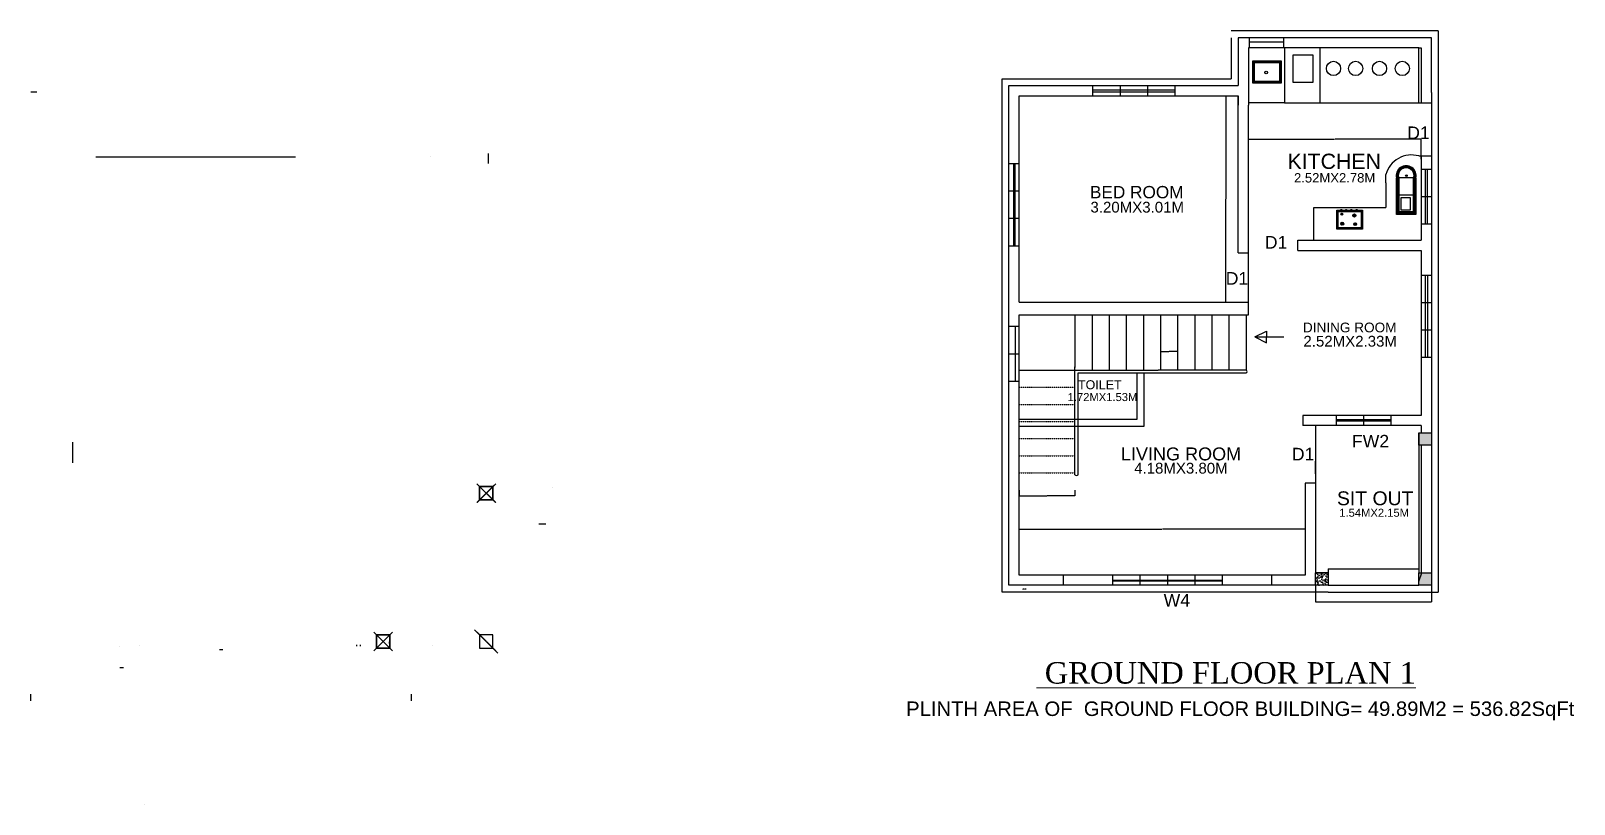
# Model space of a CAD drawing. Header units: inches. Extents: x -677 to 3274, y -231 to 2049.
# Drawn here: x -677 to 1577, y -231 to 899 of the extents above; entities that cross this region are included whole.
import ezdxf
from ezdxf.enums import TextEntityAlignment as Align

# ---------------------------------------------------------------- set-up
doc = ezdxf.new("R2010")
doc.units = ezdxf.units.IN
doc.header["$MEASUREMENT"] = 0
doc.linetypes.add('HIDDEN2', pattern=[0.1875, 0.125, -0.0625])
doc.styles.get("Standard").update_dxf_attribs({"font": 'arial.ttf'})
doc.styles.add('style1', font='times.ttf')
doc.dimstyles.get("Standard").update_dxf_attribs({"dimtxt": 0.18, "dimasz": 0.18, "dimexe": 0.18, "dimexo": 0.0625, "dimgap": 0.09, "dimtad": 0, "dimtih": 1, "dimtoh": 1, "dimdec": 4, "dimzin": 0, "dimdsep": 46, "dimtxsty": 'Standard', "dimcen": 0.09, "dimadec": 0, "dimazin": 0, "dimtfac": 1, "dimtdec": 4, "dimtofl": 0, "dimtmove": 0, "dimatfit": 3, "dimfxl": 0, "dimtolj": 1, "dimtzin": 0, "dimarcsym": 0})
pattern_1 = [(45, (-5139.9051, -1419.614), (-0.88388348, 0.88388348), [])]

# ---------------------------------------------------------------- blocks, each defined once
blk = doc.blocks.new('*D10')
at = {"color": 0, "lineweight": -2}
for p, q in [((1101.3, 711.5), (1101.3, 741.1)), ((1101.5, 740.9), (1226.8, 740.9)), ((1353.3, 740.9), (1228, 740.9)), ((1353.5, 711.5), (1353.5, 741.1))]:
    blk.add_line(p, q, dxfattribs=at)
at = {"color": 0}
for points in [[(1101.5, 740.9), (1101.5, 740.8), (1101.3, 740.9)], [(1353.3, 740.9), (1353.3, 740.8), (1353.5, 740.9)]]:
    blk.add_solid(points, dxfattribs=at)
at = {"layer": 'Defpoints', "color": 0}
for p in [(1353.5, 740.9), (1101.3, 711.4), (1353.5, 711.4)]:
    blk.add_point(p, dxfattribs=at)
at = {"color": 0, "insert": (1227.4, 740.9), "char_height": 0.18, "attachment_point": 5}
blk.add_mtext('\\A1;252.2000', dxfattribs=at)
blk = doc.blocks.new('*D1')
at = {"color": 0, "lineweight": -2}
for p, q in [((972.9, 430.6), (972.9, 430.7)), ((973.1, 430.5), (985, 430.5)), ((997.7, 430.5), (985.8, 430.5)), ((997.9, 430.6), (997.9, 430.7))]:
    blk.add_line(p, q, dxfattribs=at)
at = {"color": 0}
for points in [[(973.1, 430.5), (973.1, 430.5), (972.9, 430.5)], [(997.7, 430.5), (997.7, 430.5), (997.9, 430.5)]]:
    blk.add_solid(points, dxfattribs=at)
at = {"layer": 'Defpoints', "color": 0}
for p in [(972.9, 430.5), (997.9, 430.5), (997.9, 430.5)]:
    blk.add_point(p, dxfattribs=at)
at = {"color": 0, "insert": (985.4, 430.5), "char_height": 0.18, "attachment_point": 5}
blk.add_mtext('\\A1;0.25M', dxfattribs=at)
blk = doc.blocks.new('*D2')
at = {"color": 0, "lineweight": -2}
for p, q in [((766.5, 227.8), (766.5, 219.7)), ((847.8, 227.8), (847.8, 219.7)), ((766.7, 219.8), (806.7, 219.8)), ((847.6, 219.8), (807.6, 219.8))]:
    blk.add_line(p, q, dxfattribs=at)
at = {"color": 0}
for points in [[(766.7, 219.9), (766.7, 219.8), (766.5, 219.8)], [(847.6, 219.9), (847.6, 219.8), (847.8, 219.8)]]:
    blk.add_solid(points, dxfattribs=at)
at = {"layer": 'Defpoints', "color": 0}
for p in [(766.5, 227.8), (847.8, 227.8), (847.8, 219.8)]:
    blk.add_point(p, dxfattribs=at)
at = {"color": 0, "insert": (807.2, 219.8), "char_height": 0.18, "attachment_point": 5}
blk.add_mtext('\\A1;0.81M', dxfattribs=at)
blk = doc.blocks.new('*D12')
at = {"color": 0, "lineweight": -2}
for p, q in [((766.5, 171), (766.5, 170.9)), ((766.7, 171.1), (975, 171.1)), ((1184.1, 171.1), (975.8, 171.1)), ((1184.3, 171.2), (1184.3, 171.3))]:
    blk.add_line(p, q, dxfattribs=at)
at = {"color": 0}
for points in [[(766.7, 171.1), (766.7, 171.1), (766.5, 171.1)], [(1184.1, 171.1), (1184.1, 171.1), (1184.3, 171.1)]]:
    blk.add_solid(points, dxfattribs=at)
at = {"layer": 'Defpoints', "color": 0}
for p in [(766.5, 171.1), (766.5, 171.1), (1184.3, 171.1)]:
    blk.add_point(p, dxfattribs=at)
at = {"color": 0, "insert": (975.4, 171.1), "char_height": 0.18, "attachment_point": 5}
blk.add_mtext('\\A1;4.18M', dxfattribs=at)
blk = doc.blocks.new('*D13')
at = {"color": 0, "lineweight": -2}
for p, q in [((993.9, 804), (1068.4, 804)), ((1068.2, 803.8), (1068.2, 653.5)), ((1068.2, 502.8), (1068.2, 653.1)), ((993.9, 502.6), (1068.4, 502.6))]:
    blk.add_line(p, q, dxfattribs=at)
at = {"color": 0}
for points in [[(1068.2, 803.8), (1068.2, 803.8), (1068.2, 804)], [(1068.2, 502.8), (1068.2, 502.8), (1068.2, 502.6)]]:
    blk.add_solid(points, dxfattribs=at)
at = {"layer": 'Defpoints', "color": 0}
for p in [(993.8, 804), (993.8, 502.6), (1068.2, 502.6)]:
    blk.add_point(p, dxfattribs=at)
at = {"color": 0, "insert": (1068.2, 653.3), "char_height": 0.18, "attachment_point": 5}
blk.add_mtext('\\A1;301.4000', dxfattribs=at)

msp = doc.modelspace()

# ---------------------------------------------------------------- hatches: boundary and pattern name
h = msp.add_hatch()
h.set_pattern_fill('ANSI31', color=256, scale=50, style=0)
h.set_pattern_definition([(45, (-5139.905, -1419.614), (-4.4194174, 4.4194174), [])])
h.paths.add_polyline_path([(1236.38198, 631.24312, 1), (1239.28985, 631.24312, 1)])
h.paths.add_polyline_path([(1258.27504, 629.17431, 1), (1253.78592, 629.17431, 1)])
h = msp.add_hatch()
h.set_pattern_fill('ANSI31', color=256, scale=10, style=0)
h.set_pattern_definition(pattern_1)
h.paths.add_polyline_path([(1239.28985, 631.24312, 1), (1236.38198, 631.24312, 1)])
h.paths.add_polyline_path([(1258.27504, 629.17431, 1), (1253.78592, 629.17431, 1)])
h = msp.add_hatch()
h.set_pattern_fill('ANSI31', color=256, scale=10, style=0)
h.set_pattern_definition(pattern_1)
h.paths.add_polyline_path([(1236.23733, 617.25049, 1), (1240.52243, 617.25049, 1)])
h.paths.add_polyline_path([(1255.31629, 616.5371, 1), (1259.19328, 616.5371, 1)])
h = msp.add_hatch()
h.set_pattern_fill('AR-CONC', color=256, scale=80, style=0)
h.set_pattern_definition([(50, (-318.95, -1124.5), (573.81, -50.2), [60, -660]), (355, (-318.95, -1124.5), (-111, 601.75), [48, -528]), (100.45, (-271.13, -1128.7), (462.81, 551.55), [50.99, -560.91]), (46.184, (-318.95, -964.5), (853.8, -132.42), [90, -990]), (96.636, (-247.8, -975.55), (747.73, 779.3), [76.5, -841.37]), (351.184, (-318.95, -964.5), (747.73, 779.3), [72, -792]), (21, (-238.95, -1004.5), (477.53, -322.1), [60, -660]), (326, (-238.95, -1004.5), (194.65, 580.12), [48, -528]), (71.45, (-199.15, -1031.36), (672.18, 258.02), [50.99, -560.91]), (37.5, (-318.95, -1124.52), (9.728, 266.315), [0, -521.6, 0, -536, 0, -530]), (7.5, (-318.95, -1124.52), (210.456, 315.53), [0, -305.6, 0, -509.6, 0, -202]), (327.5, (-497.35, -1124.52), (427.058, -18.044), [0, -200, 0, -624, 0, -828]), (317.5, (-577.35, -1124.52), (466.55, 80.084), [0, -260, 0, -414.4, 0, -588])])
h.paths.add_polyline_path([(1368.49619, 107.3775), (1350.09619, 107.3775), (1350.09619, 88.9775), (1368.49619, 88.9775)])
h.paths.add_polyline_path([(1217.69363, 107.3775), (1199.29363, 107.3775), (1199.29363, 88.9775), (1217.69363, 88.9775)])
h.paths.add_polyline_path([(1368.49619, 311.8574), (1350.09619, 311.8574), (1350.09619, 293.4574), (1368.49619, 293.4574)])
h = msp.add_hatch()
h.set_pattern_fill('AR-CONC', color=256, scale=1.2, style=0)
h.set_pattern_definition([(50, (-318.9455, -1124.52), (8.607122, -0.753026), [0.9, -9.9]), (355, (-318.9455, -1124.52), (-1.665016, 9.026306), [0.72, -7.92]), (100.4514, (-318.228, -1124.583), (6.942113, 8.273275), [0.764882, -8.413705]), (46.1842, (-318.946, -1122.12), (12.806893, -1.98623), [1.35, -14.85]), (96.6356, (-317.878, -1122.286), (11.21595, 11.689414), [1.14732, -12.620556]), (351.1842, (-318.946, -1122.12), (11.21594, 11.68942), [1.08, -11.88]), (21, (-317.7455, -1122.72), (7.162885, -4.831427), [0.9, -9.9]), (326, (-317.7455, -1122.72), (2.919784, 8.7018), [0.72, -7.92]), (71.4514, (-317.149, -1123.123), (10.08267, 3.870366), [0.764882, -8.413705]), (37.5, (-318.9455, -1124.52), (0.1459183, 3.9947262), [0, -7.824, 0, -8.04, 0, -7.95]), (7.5, (-318.9455, -1124.52), (3.1568344, 4.7329405), [0, -4.584, 0, -7.644, 0, -3.03]), (327.5, (-321.6215, -1124.52), (6.4058692, -0.2706585), [0, -3, 0, -9.36, 0, -12.42]), (317.5, (-322.8215, -1124.52), (6.998234, 1.20126), [0, -3.9, 0, -6.216, 0, -8.82])])
h.paths.add_polyline_path([(1368.49619, 311.8574), (1350.09619, 311.8574), (1350.09619, 293.4574), (1368.49619, 293.4574)])
h.paths.add_polyline_path([(1368.49619, 107.3775), (1350.09619, 107.3775), (1350.09619, 88.9775), (1368.49619, 88.9775)])
h = msp.add_hatch()
h.set_pattern_fill('AR-CONC', color=256, scale=1.2, style=0)
h.set_pattern_definition([(50, (-5139.905, -1426.4944), (8.607122, -0.753026), [0.9, -9.9]), (355, (-5139.905, -1426.494), (-1.665016, 9.026306), [0.72, -7.92]), (100.4514, (-5139.188, -1426.557), (6.942113, 8.273275), [0.764882, -8.413705]), (46.1842, (-5139.905, -1424.094), (12.806893, -1.986228), [1.35, -14.85]), (96.6356, (-5138.838, -1424.26), (11.215952, 11.689414), [1.147323, -12.620556]), (351.1842, (-5139.905, -1424.094), (11.215943, 11.689423), [1.08, -11.88]), (21, (-5138.705, -1424.6944), (7.162885, -4.831427), [0.9, -9.9]), (326, (-5138.705, -1424.694), (2.919784, 8.7018), [0.72, -7.92]), (71.4514, (-5138.108, -1425.097), (10.082672, 3.870366), [0.764882, -8.413705]), (37.5, (-5139.905, -1426.4944), (0.1459183, 3.9947262), [0, -7.824, 0, -8.04, 0, -7.95]), (7.5, (-5139.905, -1426.4944), (3.1568344, 4.7329405), [0, -4.584, 0, -7.644, 0, -3.03]), (327.5, (-5142.581, -1426.4944), (6.4058692, -0.2706585), [0, -3, 0, -9.36, 0, -12.42]), (317.5, (-5143.781, -1426.4944), (6.998234, 1.20126), [0, -3.9, 0, -6.216, 0, -8.82])])
h.paths.add_polyline_path([(1217.69363, 107.3775), (1199.29363, 107.3775), (1199.29363, 88.9775), (1217.69363, 88.9775)])

# ---------------------------------------------------------------- linework, layer by layer
for p, q in [((1378.49619, 898.9775), (1076.29619, 898.9775)), ((1076.29619, 888.9775), (1076.29619, 828.9775)), ((1368.49619, 888.9775), (1086.29619, 888.9775)), ((1086.29619, 888.9775), (1086.29619, 818.9775)), ((1350.09619, 898.9775), (1101.29619, 898.9775)), ((1350.09619, 888.9775), (1101.29619, 888.9775)), ((1102.52444, 888.9775), (1102.52444, 873.9775)), ((1102.52444, 883.1775), (1152.52444, 883.1775)), ((1152.52444, 888.9775), (1152.52444, 873.9775)), ((1368.49619, 808.9775), (1368.49619, 888.9775)), ((1378.49619, 898.9775), (1378.49619, 78.9775)), ((1350.09619, 873.9775), (1101.29619, 873.9775)), ((1101.29619, 873.9775), (1101.29619, 790.5775)), ((1153.94528, 873.9775), (1153.94528, 793.9775)), ((1205.41667, 873.9775), (1205.41667, 793.9775)), ((1350.09619, 793.9775), (1350.09619, 873.9775)), ((1350.09619, 873.9775), (1353.49619, 873.9775)), ((1353.49619, 873.9775), (1353.49619, 793.99161)), ((741.49619, 828.9775), (1076.29619, 828.9775)), ((741.49619, 78.9775), (741.49619, 828.9775)), ((751.49619, 818.9775), (1086.29619, 818.9775)), ((751.49619, 88.9775), (751.49619, 818.9775)), ((873.79571, 818.9775), (873.79571, 803.9775)), ((873.79571, 812.94375), (993.79571, 812.94375)), ((913.79571, 818.9775), (913.79571, 803.9775)), ((953.79571, 818.9775), (953.79571, 803.9775)), ((993.79571, 818.9775), (993.79571, 803.9775)), ((766.49619, 803.9775), (1086.29619, 803.9775)), ((766.49619, 502.5775), (766.49619, 803.9775)), ((791.49619, 803.9775), (1082.89619, 803.9775)), ((873.79571, 809.7775), (993.79571, 809.7775)), ((1086.29619, 574.5775), (1086.29619, 803.9775)), ((1086.29619, 803.9775), (1086.29619, 790.5775)), ((1153.94528, 793.9775), (1101.29619, 793.9775)), ((1101.29619, 550.5775), (1101.29619, 790.5775)), ((1153.94528, 793.9775), (1350.09619, 793.99161)), ((1350.09619, 793.99161), (1368.49619, 793.99161)), ((1368.49619, 808.9775), (1368.49619, 88.9775)), ((-582, 715, 355), (-290.6, 715, 355)), ((766.49619, 704.62229), (751.49619, 704.62229)), ((758.15575, 704.62229), (758.15575, 584.62229)), ((760.3562, 704.62229), (760.3562, 584.62229)), ((1350.09619, 716.21776), (1368.49619, 716.21776)), ((1353.49619, 716.21776), (1353.49619, 592.9775)), ((1302.09619, 676.88037), (1302.09619, 689.16421)), ((1302.09619, 676.88037), (1302.09619, 640.9775)), ((1345.94212, 684.01965), (1318.40054, 684.01965)), ((1353.49619, 697.11401), (1368.49619, 697.11401)), ((1359.29619, 697.11401), (1359.29619, 617.11401)), ((1362.60384, 697.11401), (1362.60384, 617.11401)), ((766.49619, 664.62229), (751.49619, 664.62229)), ((1345.94212, 658.95443), (1317.40054, 658.95443)), ((1353.49619, 657.11401), (1368.49619, 657.11401)), ((1197.00218, 592.9775), (1197.00218, 640.9775)), ((1197.00218, 640.9775), (1302.09619, 640.9775)), ((766.49619, 624.62229), (751.49619, 624.62229)), ((1353.49619, 617.11401), (1368.49619, 617.11401)), ((1173.29619, 592.9775), (1353.49619, 592.9775)), ((1173.29619, 577.9775), (1173.29619, 592.9775)), ((766.49619, 584.62229), (751.49619, 584.62229)), ((1086.29619, 574.5775), (1101.29619, 574.5775)), ((1173.29619, 577.9775), (1353.49619, 577.9775)), ((1353.49619, 577.9775), (1353.49619, 337.20593)), ((1101.29619, 532.1775), (1101.29619, 550.5775)), ((1353.49619, 542.10681), (1368.49619, 542.10681)), ((1359.29619, 542.10681), (1359.29619, 422.10681)), ((1362.86919, 542.10681), (1362.86919, 422.10681)), ((1101.29619, 484.1775), (1101.29619, 532.1775)), ((766.49619, 502.5775), (1082.89619, 502.5775)), ((1082.89619, 502.5775), (1101.29619, 502.5775)), ((1353.49619, 502.10681), (1368.49619, 502.10681)), ((766.49619, 484.1775), (972.82291, 484.1775)), ((766.49619, 103.9775), (766.49619, 484.1775)), ((847.89619, 484.1775), (847.89619, 407.1775)), ((872.89619, 484.1775), (872.89619, 403.1775)), ((897.89619, 484.1775), (897.89619, 403.1775)), ((922.89619, 484.1775), (922.89619, 403.1775)), ((947.89619, 484.1775), (947.89619, 403.1775)), ((972.89619, 484.1775), (1101.29619, 484.1775)), ((972.89619, 484.1775), (972.89619, 403.1775)), ((997.89619, 484.1775), (997.89619, 403.1775)), ((1022.89619, 484.1775), (1022.89619, 403.1775)), ((1047.89619, 484.1775), (1047.89619, 403.1775)), ((1072.89619, 484.1775), (1072.89619, 403.1775)), ((1097.89619, 484.1775), (1097.89619, 403.1775)), ((766.49619, 466.86792), (751.49619, 466.86792)), ((760.69619, 466.86792), (760.69619, 386.86792)), ((1110.58773, 451.7531), (1127.72909, 460.40783)), ((1110.58773, 451.7531), (1153.1739, 451.7531)), ((1110.58773, 451.7531), (1127.72909, 443.09838)), ((1127.72909, 460.40783), (1127.72909, 451.7531)), ((1127.72909, 443.09838), (1127.72909, 451.7531)), ((1353.49619, 462.10681), (1368.49619, 462.10681)), ((766.49619, 426.86792), (751.49619, 426.86792)), ((847.80897, 250.47173), (847.80897, 408.1775)), ((1353.49619, 422.10681), (1368.49619, 422.10681)), ((766.49619, 386.86792), (751.49619, 386.86792)), ((766.49619, 403.1775), (847.80897, 403.1775)), ((847.89619, 403.1775), (969.42291, 403.1775)), ((852.80897, 399.1775), (969.42291, 399.1775)), ((852.80897, 250.47173), (852.80897, 399.1775)), ((872.80897, 399.1775), (969.42291, 399.1775)), ((938.4611, 399.1775), (938.4611, 331.10244)), ((948.4611, 399.1775), (948.4611, 321.10244)), ((1097.89619, 403.1775), (969.49619, 403.1775)), ((969.49619, 399.1775), (1097.89619, 399.1775)), ((938.4611, 331.10244), (766.49619, 331.10244)), ((948.4611, 321.10244), (766.49619, 321.10244)), ((1353.49619, 337.20593), (1180.89363, 337.20593)), ((1180.89363, 337.20593), (1180.89363, 322.20593)), ((1199.29363, 322.20593), (1180.89363, 322.20593)), ((1353.49619, 322.20593), (1199.29363, 322.20593)), ((1199.29363, 322.20593), (1199.29363, 107.3775)), ((1229.52285, 337.20593), (1229.52285, 322.20593)), ((1229.52285, 331.40593), (1309.52285, 331.40593)), ((1229.52285, 329.03068), (1309.52285, 329.03068)), ((1269.52285, 337.20593), (1269.52285, 322.20593)), ((1309.52285, 337.20593), (1309.52285, 322.20593)), ((1353.49619, 322.20593), (1353.49619, 311.8574)), ((1350.09619, 311.8574), (1350.09619, 221.7775)), ((1353.49619, 293.4574), (1353.49619, 107.3775)), ((1199.29363, 251.72212), (1199.29363, 270.12212)), ((1350.09619, 251.72212), (1350.09619, 107.3775)), ((1199.29363, 238.20593), (1184.29363, 238.20593)), ((1184.29363, 238.20593), (1184.29363, 103.9775)), ((1217.69363, 112.9775), (1350.09619, 112.9775)), ((1217.69363, 112.9775), (1217.69363, 107.3775)), ((1184.29363, 103.9775), (766.49619, 103.9775)), ((830.95391, 103.9775), (830.95391, 88.9775)), ((902.95391, 103.9775), (902.95391, 88.9775)), ((902.95391, 96.51695), (1062.95391, 96.51695)), ((902.95391, 95.37759), (1062.95391, 95.37759)), ((942.95391, 103.9775), (942.95391, 88.9775)), ((982.95391, 103.9775), (982.95391, 88.9775)), ((1022.95391, 103.9775), (1022.95391, 88.9775)), ((1062.95391, 103.9775), (1062.95391, 88.9775)), ((1134.95391, 103.9775), (1134.95391, 88.9775)), ((1217.69363, 107.3775), (1199.29363, 107.3775)), ((751.49619, 78.9775), (741.49619, 78.9775)), ((1217.69363, 88.9775), (751.49619, 88.9775)), ((1217.69363, 78.9775), (751.49619, 78.9775)), ((1199.29363, 88.9775), (1199.29363, 64.9775)), ((1217.69363, 88.9775), (1350.09619, 88.9775)), ((1217.69363, 78.9775), (1378.49619, 78.9775)), ((1368.49619, 88.9775), (1350.09619, 88.9775)), ((1368.49619, 88.9775), (1368.49619, 64.9775)), ((1199.29363, 64.9775), (1368.49619, 64.9775))]:
    msp.add_line(p, q)
at = {"color": 2, "extrusion": (0, -1, 0)}
for p, q in [((-676.86236, 810, 687.82534), (-672.44762, 810, 690.1727)), ((-672.44762, 810, 676.58186), (-668.03289, 810, 678.92922))]:
    msp.add_line(p, q, dxfattribs=at)
at = {"color": 6, "extrusion": (0, -1, 0)}
msp.add_line((-92.93554, 715, 399.29132), (-92.93554, 715, 434.50972), dxfattribs=at)
at = {"color": 1}
msp.add_line((-8.75, 705, 355), (-8.75, 720, 355), dxfattribs=at)
at = {"linetype": 'HIDDEN2'}
for p, q in [((766.49619, 378.1775), (847.80897, 378.1775)), ((766.49619, 353.1775), (847.80897, 353.1775)), ((766.49619, 328.1775), (847.80897, 328.1775)), ((766.49619, 303.1775), (847.80897, 303.1775)), ((766.49619, 278.1775), (847.80897, 278.1775)), ((766.49619, 253.1775), (847.80897, 253.1775)), ((776.49619, 83.3775), (770.89619, 83.3775))]:
    msp.add_line(p, q, dxfattribs=at)
at = {"color": 4}
for p, q in [((-615.8475, 297.89042, 195.28487), (-615.8475, 267.89042, 195.28487)), ((-200.99826, 0, 355), (-200.99826, 2, 355))]:
    msp.add_line(p, q, dxfattribs=at)
at = {"color": 6, "linetype": 'ByBlock'}
for p, q in [((1.96721, 237.21312, 147.62295), (-25.57377, 209.67213, 147.62295)), ((1.96708, 209.67227, 457.62401), (-25.57363, 237.21298, 457.62401)), ((-176.16977, -6.96721, 147.62295), (-148.62879, 20.57377, 147.62295)), ((-148.62893, -6.96708, 457.62401), (-176.16964, 20.57363, 457.62401)), ((1.96721, -6.96721, 147.62295), (-25.57377, 20.57377, 147.62295)), ((1.96708, -6.96708, 457.62401), (-25.57363, 20.57363, 457.62401))]:
    msp.add_line(p, q, dxfattribs=at)
at = {"color": 3, "linetype": 'ByBlock'}
for p, q in [((-25.29098, 209.95492, 239.34262), (1.68443, 236.93033, 239.34262)), ((-25.29085, 236.9302, 549.34278), (1.68429, 209.95505, 549.34278)), ((0, 235.2459, 45), (-23.60656, 211.63935, 45)), ((-0.00012, 211.63946, 355.00207), (-23.60644, 235.24579, 355.00207)), ((-21.63934, 213.60656, 45), (-1.96721, 233.27869, 45)), ((-21.63925, 233.27859, 355.00207), (-1.96731, 213.60666, 355.00207)), ((-148.91158, 20.29098, 239.34262), (-175.88699, -6.68443, 239.34262)), ((-175.88685, 20.29085, 549.34278), (-148.91171, -6.68429, 549.34278)), ((-174.20256, -5, 45), (-150.596, 18.60656, 45)), ((-150.59612, -4.99988, 355.00207), (-174.20244, 18.60644, 355.00207)), ((-152.56322, 16.63934, 45), (-172.23535, -3.03279, 45)), ((-172.23525, 16.63925, 355.00207), (-152.56331, -3.03269, 355.00207)), ((-25.29098, 20.29098, 239.34262), (1.68443, -6.68443, 239.34262)), ((-25.29085, 20.29085, 549.34278), (1.68429, -6.68429, 549.34278)), ((0, -5, 45), (-23.60656, 18.60656, 45)), ((-0.00012, -4.99988, 355.00207), (-23.60644, 18.60644, 355.00207)), ((-21.63934, 16.63934, 45), (-1.96721, -3.03279, 45)), ((-21.63925, 16.63925, 355.00207), (-1.96731, -3.03269, 355.00207))]:
    msp.add_line(p, q, dxfattribs=at)
at = {"color": 4, "linetype": 'ByBlock'}
for p, q in [((-1.96721, 233.27869, 45), (-21.63934, 213.60656, 45)), ((-1.96731, 213.60666, 355.00207), (-21.63925, 233.27859, 355.00207)), ((-172.23535, -3.03279, 45), (-152.56322, 16.63934, 45)), ((-152.56331, -3.03269, 355.00207), (-172.23525, 16.63925, 355.00207)), ((-1.96721, -3.03279, 45), (-21.63934, 16.63934, 45)), ((-1.96731, -3.03269, 355.00207), (-21.63925, 16.63925, 355.00207))]:
    msp.add_line(p, q, dxfattribs=at)
at = {"color": 6}
for p, q in [((0, 235.2459), (-5, 230.2459)), ((-11.80328, 223.44263, 45), (-11.80328, 223.44263, 255)), ((-28.93839, 23.93596, 255), (5.3403, -10.33606, 255)), ((-162.39928, 6.80328, 45), (-162.39928, 6.80328, 255)), ((-11.80328, 6.80328, 45), (-11.80328, 6.80328, 255)), ((-174.20256, -5), (-169.20256, 0)), ((0, -5), (-5, 0))]:
    msp.add_line(p, q, dxfattribs=at)
at = {"color": 5, "extrusion": (0, -1, 0)}
for p, q in [((-5, 229.2276, 305), (-5, 229.2276, 303)), ((85, 232.21012, 265), (85, 232.21012, 263))]:
    msp.add_line(p, q, dxfattribs=at)
at = {"color": 3}
for p, q in [((-10.65189, 213.61295, 355), (-10.65189, 214.59262, 355)), ((-9.72373, 213.61295, 355), (-9.72373, 214.59262, 355)), ((-195.43022, 0, 45), (-195.43022, 2, 45)), ((-153.91426, 5.8097, 355), (-152.93459, 5.8097, 355)), ((-153.91426, 4.88155, 355), (-152.93459, 4.88155, 355)), ((-152.93459, 4.88155, 355), (-152.93459, 5.8097, 355)), ((-152.93459, 5.8097, 355), (-152.93459, 5.8097, 355))]:
    msp.add_line(p, q, dxfattribs=at)
at = {"color": 4, "extrusion": (1, 1.09038e-15, 0)}
msp.add_line((75, 178.36606, 573.41206), (65, 178.36606, 573.41206), dxfattribs=at)
at = {"color": 1, "extrusion": (-1.15161e-15, -1, 0)}
for p, q in [((-547.72888, 0, 535.38997), (-547.72888, 0, 533.38997)), ((-547.72888, 0, 475.38997), (-547.72888, 0, 477.38997))]:
    msp.add_line(p, q, dxfattribs=at)
at = {"color": 5, "extrusion": (-1, 0, 0)}
for p, q in [((-517.97928, 0.41615, 259.70972), (-517.97928, 0.41615, 257.70972)), ((-517.97928, 0.41615, 569.70972), (-517.97928, 0.41615, 567.70972))]:
    msp.add_line(p, q, dxfattribs=at)
at = {"color": 6, "extrusion": (-1.83697e-16, -1, 0)}
msp.add_line((-89.60128, 0.5, 415), (-89.60128, 0.5, 411.88955), dxfattribs=at)
at = {"color": 4, "extrusion": (-3.07507e-27, -1, -6.52465e-29)}
msp.add_line((-401.36236, -4.99341, 716.93229), (-396.36236, -4.99341, 716.93229), dxfattribs=at)
at = {"color": 5, "extrusion": (-4.71296e-14, -0.764337, 0.644817)}
for p, q in [((-546.80632, -31.09796, 304.39085), (-541.80632, -31.09796, 304.39085)), ((-546.80632, -31.09796, 614.39085), (-541.80632, -31.09796, 614.39085))]:
    msp.add_line(p, q, dxfattribs=at)
at = {"color": 4, "extrusion": (1.15161e-15, -1, 0)}
msp.add_line((-676.86236, -80, 674.2345), (-676.86236, -70, 674.2345), dxfattribs=at)
at = {"color": 4, "extrusion": (-1.15161e-15, -1, 0)}
msp.add_line((-120.86236, -80, 674.2345), (-120.86236, -70, 674.2345), dxfattribs=at)
at = {"color": 5, "extrusion": (-0.261702, 0.965149, 0)}
for p, q in [((-510.43029, -230.78233, 505.05345), (-510.43029, -230.78233, 503.05345)), ((-510.43029, -230.78233, 815.05345), (-510.43029, -230.78233, 813.05345))]:
    msp.add_line(p, q, dxfattribs=at)
for points in [[(1166.69194, 863.94103), (1195.52809, 863.94103), (1195.52809, 823.37194), (1166.69194, 823.37194)], [(1107.80228, 855.34335), (1149.07635, 855.34335), (1149.07635, 822.36085), (1107.80228, 822.36085)], [(1108.60228, 854.54335), (1148.27635, 854.54335), (1148.27635, 823.16085), (1108.60228, 823.16085)], [(1109.40228, 853.74335), (1147.47635, 853.74335), (1147.47635, 823.96085), (1109.40228, 823.96085)], [(1110.20228, 852.94335), (1146.67635, 852.94335), (1146.67635, 824.76085), (1110.20228, 824.76085)], [(1337.55281, 655.42688), (1337.55281, 637.00807), (1324.56576, 637.00807), (1324.56576, 655.42688)], [(1230.26885, 636.98155), (1268.13905, 636.98155), (1268.13905, 609.24098), (1230.26885, 609.24098)], [(1231.26885, 635.98155), (1267.13905, 635.98155), (1267.13905, 610.24098), (1231.26885, 610.24098)], [(1232.26885, 634.98155), (1266.13905, 634.98155), (1266.13905, 611.24098), (1232.26885, 611.24098)], [(1236.35572, 637.99261), (1237.77861, 637.99261), (1237.77861, 636.98155), (1236.35572, 636.98155)], [(1243.36376, 637.99261), (1244.78666, 637.99261), (1244.78666, 636.98155), (1243.36376, 636.98155)], [(1250.90192, 637.99261), (1252.32481, 637.99261), (1252.32481, 636.98155), (1250.90192, 636.98155)], [(1258.87256, 637.99261), (1260.29545, 637.99261), (1260.29545, 636.98155), (1258.87256, 636.98155)], [(1350.09619, 311.8574), (1368.49619, 311.8574), (1368.49619, 293.4574), (1350.09619, 293.4574)], [(1199.29363, 107.3775), (1217.69363, 107.3775), (1217.69363, 88.9775), (1199.29363, 88.9775)], [(1350.09619, 107.3775), (1368.49619, 107.3775), (1368.49619, 88.9775), (1350.09619, 88.9775)]]:
    msp.add_lwpolyline(points, close=True)
for points in [[(1345.94212, 684.01965), (1345.94212, 630.56421), (1317.40054, 630.56421), (1317.40054, 684.01965)], [(1344.94212, 684.01965), (1344.94212, 631.56421), (1318.40054, 631.56421), (1318.40054, 684.01965)], [(1343.94212, 684.01965), (1343.94212, 632.56421), (1319.40054, 632.56421), (1319.40054, 684.01965)], [(1342.94212, 684.01965), (1342.94212, 633.56421), (1320.40054, 633.56421), (1320.40054, 684.01965)], [(1341.94212, 684.01965), (1341.94212, 634.56421), (1321.40054, 634.56421), (1321.40054, 684.01965)]]:
    msp.add_lwpolyline(points)
at = {"color": 3, "linetype": 'ByBlock'}
for points, elevation in [([(-1.96478, 213.60656), (-21.63692, 213.61142), (-21.63692, 233.27869), (-1.96478, 233.27869), (-1.96964, 213.60656)], 239.34262), ([(-1.96488, 233.2786), (-21.63682, 233.27374), (-21.63682, 213.60666), (-1.96488, 213.60666), (-1.96974, 233.27859)], 549.34278), ([(-172.23778, 16.63934), (-152.56564, 16.63449), (-152.56564, -3.03279), (-172.23778, -3.03279), (-172.23292, 16.63934)], 239.34262), ([(-152.56088, 16.63925), (-172.23282, 16.63439), (-172.23282, -3.03269), (-152.56088, -3.03269), (-152.56574, 16.63925)], 549.34278), ([(-1.96478, 16.63934), (-21.63692, 16.63449), (-21.63692, -3.03279), (-1.96478, -3.03279), (-1.96964, 16.63934)], 239.34262), ([(-1.96488, 16.63925), (-21.63682, 16.63439), (-21.63682, -3.03269), (-1.96488, -3.03269), (-1.96974, 16.63925)], 549.34278)]:
    msp.add_lwpolyline(points, dxfattribs=dict(at, elevation=elevation))
for centre, radius in [((1127.19114, 838.22787), 1.85849), ((1225.53655, 844.04938), 10.40266), ((1257.86094, 844.04938), 10.40266), ((1292.6956, 844.04938), 10.40266), ((1326.04794, 844.04938), 10.40266), ((1332.064, 687.49334), 1.23325), ((1237.83592, 631.24312), 1.45394), ((1256.03048, 629.17431), 2.24456), ((1238.37988, 617.25049), 2.14255), ((1257.25478, 616.5371), 1.9385)]:
    msp.add_circle(centre, radius)
for centre, radius, start, end in [((1339.57246, 678.78059), 38.88818, 74.29913556, 164.51344391), ((1331.67133, 687.34466), 14.65302, 346.88442048, 193.11557952), ((1331.67133, 687.34466), 13.65302, 346.88442048, 193.11557952), ((1331.67133, 687.34466), 12.65302, 346.88442048, 193.11557952), ((1331.67133, 687.34466), 11.65302, 346.88442048, 193.11557952), ((1097.10061, 401.1775), 2.15243, 291.69222482, 68.30777518), ((850.30897, 253.10831), 3.63339, 226.52309361, 313.47690639)]:
    msp.add_arc(centre, radius, start, end)

# ---------------------------------------------------------------- texts
at = {"linetype": 'ByBlock', "lineweight": 18}
for s, p in [('D1', (1333.19523, 740.87368)), ('D1', (1125.27384, 580.80848)), ('D1', (1068.19161, 528.14141)), ('FW2', (1252.57756, 290.29664)), ('D1', (1164.73331, 271.42087)), ('W4', (977.54006, 57.90614))]:
    msp.add_text(s, height=18.39077, dxfattribs=at).set_placement(p)
for s, height, p, p2 in [('KITCHEN', 22.283676, (1158.32534, 697.25609), (1294.96106, 697.25609)), ('2.52MX2.78M', 13.6481317, (1167.89255, 677.4402), (1286.59219, 677.4402)), ('BED ROOM', 17.963229, (869.92209, 654.37026), (1006.55781, 654.37026)), ('3.20MX3.01M', 15.7104287, (870.61776, 633.52312), (1007.25348, 633.52312)), ('DINING ROOM', 14.198183, (1180.93353, 458.5451), (1317.56925, 458.5451)), ('2.52MX2.33M', 15.7104287, (1181.6292, 437.69796), (1318.26492, 437.69796)), ('LIVING ROOM', 18.857914, (915.05306, 271.44314), (1090.70437, 271.44314)), ('4.18MX3.80M', 15.6943184, (934.48432, 252.20454), (1070.97992, 252.20454))]:
    msp.add_text(s, height=height).set_placement(p, p2, align=Align.ALIGNED)
for s, height, p, p2 in [('TOILET', 13.070021, (852.34024, 375.44403), (916.25496, 375.44403)), ('1.72MX1.53M', 11.7035751, (837.27698, 358.11178), (939.06456, 358.11178)), ('SIT OUT', 20.288454, (1230.59956, 205.91534), (1342.39365, 205.91534)), ('1.54MX2.15M', 11.7035751, (1234.01521, 189.1068), (1335.80278, 189.1068))]:
    msp.add_text(s, height=height, rotation=360).set_placement(p, p2, align=Align.ALIGNED)
at = {"linetype": 'ByBlock', "lineweight": 18, "style": 'style1'}
msp.add_text('%%U GROUND FLOOR PLAN 1', height=31.428175, dxfattribs=at).set_placement((792.00382, -54.6831))
msp.add_text('%%U GROUND FLOOR PLAN 1', height=31.428175, dxfattribs=at).set_placement((792.00382, -54.6831))
at = {"linetype": 'ByBlock', "lineweight": 18}
msp.add_text('PLINTH AREA OF  GROUND FLOOR BUILDING= 49.89M2 = 536.82SqFt', height=21.1623931, rotation=360, dxfattribs=at).set_placement((601.42254, -101.96967))

# ---------------------------------------------------------------- dimensions: what is measured, and where the dimension line sits
dim = msp.add_linear_dim(base=(1068.19161, 502.5775), p1=(993.79571, 803.9775), p2=(993.79571, 502.5775), angle=90, dimstyle='Standard')
dim.commit()
dim.dimension.update_dxf_attribs({"geometry": '*D13', "text_midpoint": (1068.19161, 653.2775)})
dim = msp.add_linear_dim(base=(1353.49619, 740.87368), p1=(1101.29619, 711.40223), p2=(1353.49619, 711.40223), dimstyle='Standard')
dim.commit()
dim.dimension.update_dxf_attribs({"geometry": '*D10', "text_midpoint": (1227.39619, 740.87368)})
for base, p1, p2, text, picture, middle in [((997.89619, 430.5125), (972.89619, 430.5125), (997.89619, 430.5125), '0.25M', '*D1', (985.39619, 430.5125)), ((847.80897, 219.83522), (766.49619, 227.82078), (847.80897, 227.82078), '0.81M', '*D2', (807.15258, 219.83522)), ((766.49619, 171.09172), (1184.29363, 171.09172), (766.49619, 171.09172), '4.18M', '*D12', (975.39491, 171.09172))]:
    dim = msp.add_linear_dim(base=base, p1=p1, p2=p2, text=text, dimstyle='Standard')
    dim.commit()
    dim.dimension.update_dxf_attribs({"geometry": picture, "text_midpoint": middle})

doc.saveas('drawing.dxf')
